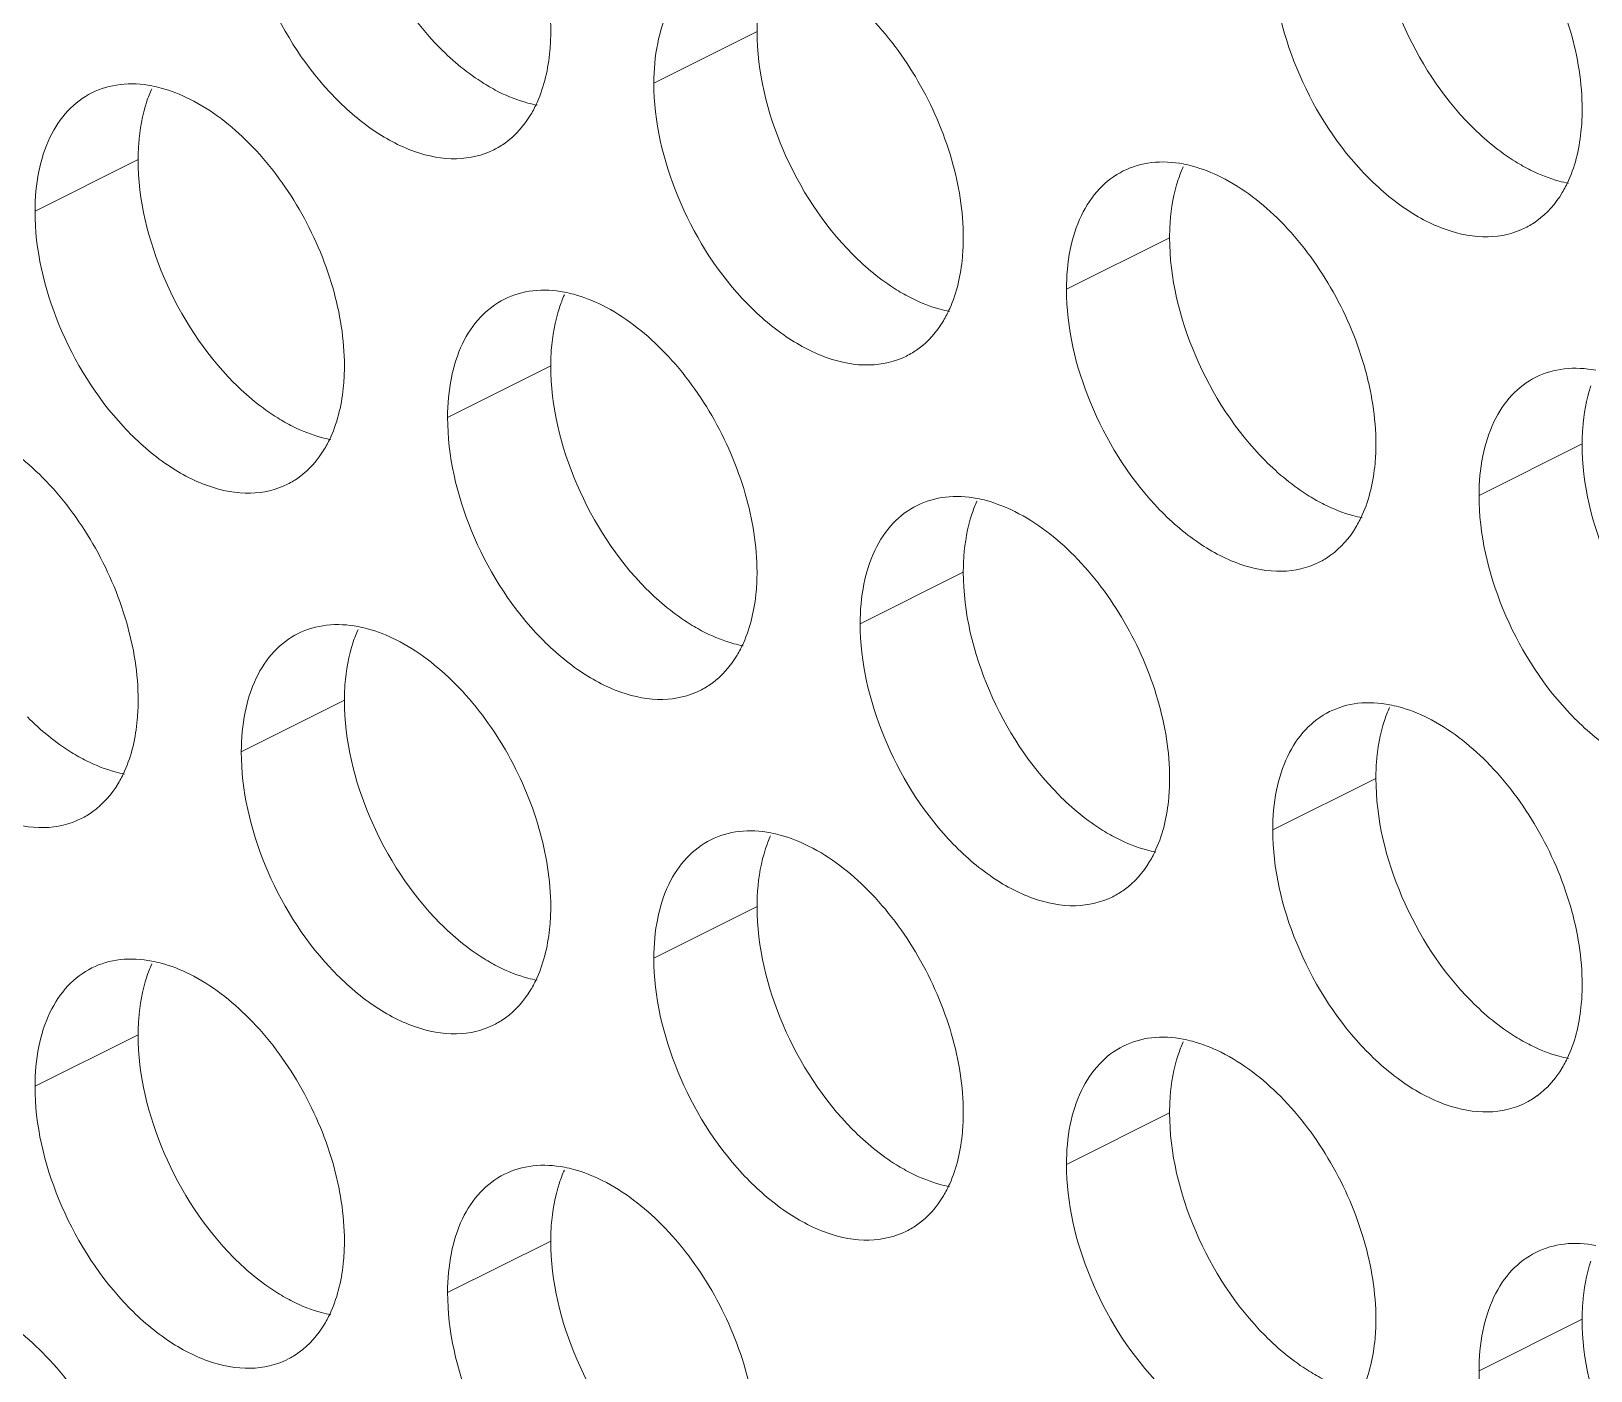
# Model space of a CAD drawing. Header units: millimetres. Extents: x 0 to 2524, y 0 to 1785.
# Drawn here: x 1826.63 to 1835.18, y 815.84 to 823.19 of the extents above; entities that cross this region are included whole.
import ezdxf

# ---------------------------------------------------------------- set-up
doc = ezdxf.new("R2010")
doc.units = ezdxf.units.MM
doc.header["$LTSCALE"] = 0.1
doc.layers.add('标注', color=251, linetype='Continuous', lineweight=9)

msp = doc.modelspace()

# ---------------------------------------------------------------- linework, layer by layer
at = {"layer": '标注'}
for p, q in [((1830.6097, 823.1858), (1830.0441, 822.903)), ((1827.2156, 822.4829), (1826.6499, 822.2)), ((1832.8725, 822.0545), (1832.3068, 821.7716)), ((1829.4784, 821.3515), (1828.9127, 821.0687)), ((1835.1352, 820.9231), (1834.5695, 820.6402)), ((1831.7411, 820.2201), (1831.1754, 819.9373)), ((1828.347, 819.5172), (1827.7813, 819.2344)), ((1834.0039, 819.0888), (1833.4382, 818.8059)), ((1830.6097, 818.3858), (1830.0441, 818.103)), ((1827.2156, 817.6829), (1826.6499, 817.4)), ((1832.8725, 817.2545), (1832.3068, 816.9716)), ((1829.4784, 816.5515), (1828.9127, 816.2687)), ((1835.1352, 816.1231), (1834.5695, 815.8402))]:
    msp.add_line(p, q, dxfattribs=at)
for centre, radius, start, end in [((1827.9601, 822.5718), 0.734, 155.87957, 161.78032), ((1828.9641, 822.9424), 0.4532, 296.52559, 305.90341), ((1833.617, 822.1434), 0.734, 155.87957, 161.78032), ((1834.6209, 822.514), 0.4532, 296.52559, 305.90341), ((1830.2229, 821.4404), 0.734, 155.87957, 161.78032), ((1831.2268, 821.811), 0.4532, 296.52559, 305.90341), ((1827.8327, 821.1081), 0.4532, 296.52559, 305.90341), ((1832.4856, 820.3091), 0.734, 155.87957, 161.78032), ((1833.4895, 820.6796), 0.4532, 296.52559, 305.90341), ((1829.0915, 819.6061), 0.734, 155.87957, 161.78032), ((1830.0954, 819.9767), 0.4532, 296.52559, 305.90341), ((1834.7484, 819.1777), 0.734, 155.87957, 161.78032), ((1826.7013, 819.2738), 0.4532, 296.52559, 305.90341), ((1831.3543, 818.4748), 0.734, 155.87957, 161.78032), ((1832.3582, 818.8453), 0.4532, 296.52559, 305.90341), ((1827.9601, 817.7718), 0.734, 155.87957, 161.78032), ((1828.9641, 818.1424), 0.4532, 296.52559, 305.90341), ((1833.617, 817.3434), 0.734, 155.87957, 161.78032), ((1834.6209, 817.714), 0.4532, 296.52559, 305.90341), ((1830.2229, 816.6404), 0.734, 155.87957, 161.78032), ((1831.2268, 817.011), 0.4532, 296.52559, 305.90341), ((1827.8327, 816.3081), 0.4532, 296.52559, 305.90341)]:
    msp.add_arc(centre, radius, start, end, dxfattribs=at)
for points, knots in [([(1828.6298, 824.6493), (1828.7505, 824.589), (1828.981, 824.4086), (1829.2472, 824.0506), (1829.4284, 823.6319), (1829.4784, 823.3308), (1829.4784, 823.1858)], [0, 0, 0, 0, 0.229676, 0.488215, 0.753207, 1, 1, 1, 1]), ([(1828.8708, 823.0952), (1828.7092, 823.2579), (1828.4582, 823.6451), (1828.347, 824.0957), (1828.347, 824.3172)], [0, 0, 0, 0, 0.508684, 1, 1, 1, 1]), ([(1834.2867, 824.2209), (1834.4073, 824.1606), (1834.6379, 823.9802), (1834.9041, 823.6222), (1835.0852, 823.2034), (1835.1352, 822.9023), (1835.1352, 822.7574)], [0, 0, 0, 0, 0.229676, 0.488215, 0.753207, 1, 1, 1, 1]), ([(1829.1665, 822.5368), (1829.1039, 822.5056), (1828.9539, 822.4716), (1828.7161, 822.5194), (1828.4777, 822.65), (1828.1699, 822.9276), (1827.8839, 823.3903), (1827.7813, 823.8227), (1827.7813, 824.0344)], [0, 0, 0, 0, 0.090718, 0.191742, 0.308104, 0.439279, 0.725532, 1, 1, 1, 1]), ([(1834.5277, 822.6667), (1834.3661, 822.8295), (1834.1151, 823.2167), (1834.0039, 823.6673), (1834.0039, 823.8888)], [0, 0, 0, 0, 0.508684, 1, 1, 1, 1]), ([(1830.0441, 822.903), (1830.0441, 822.9758), (1830.0561, 823.1148), (1830.1151, 823.3049), (1830.2145, 823.4572), (1830.307, 823.5276), (1830.356, 823.552)], [0, 0, 0, 0, 0.289235, 0.54966, 0.782932, 1, 1, 1, 1]), ([(1834.8233, 822.1084), (1834.7607, 822.0772), (1834.6108, 822.0432), (1834.373, 822.091), (1834.1346, 822.2216), (1833.8268, 822.4992), (1833.5408, 822.9619), (1833.4382, 823.3943), (1833.4382, 823.6059)], [0, 0, 0, 0, 0.090718, 0.191742, 0.308104, 0.439279, 0.725532, 1, 1, 1, 1]), ([(1830.6097, 823.1858), (1830.6097, 823.2142), (1830.6134, 823.3217), (1830.6322, 823.4291), (1830.6571, 823.5042)], [0, 0, 0, 0, 0.264225, 1, 1, 1, 1]), ([(1830.8926, 823.518), (1831.0132, 823.4576), (1831.2438, 823.2773), (1831.51, 822.9192), (1831.6911, 822.5005), (1831.7411, 822.1994), (1831.7411, 822.0545)], [0, 0, 0, 0, 0.229676, 0.488215, 0.753207, 1, 1, 1, 1]), ([(1829.4784, 823.1858), (1829.4784, 823.1502), (1829.4727, 823.018), (1829.4435, 822.8853), (1829.4037, 822.797)], [0, 0, 0, 0, 0.268874, 1, 1, 1, 1]), ([(1831.1336, 821.9638), (1830.972, 822.1266), (1830.721, 822.5137), (1830.6097, 822.9643), (1830.6097, 823.1858)], [0, 0, 0, 0, 0.508684, 1, 1, 1, 1]), ([(1829.1955, 822.8537), (1829.1671, 822.8679), (1829.0492, 822.9344), (1828.9437, 823.0218), (1828.8708, 823.0952)], [0, 0, 0, 0, 0.235002, 1, 1, 1, 1]), ([(1826.9618, 822.849), (1827.0102, 822.8731), (1827.1202, 822.9049), (1827.2339, 822.8981), (1827.2908, 822.8872)], [0, 0, 0, 0, 0.482538, 1, 1, 1, 1]), ([(1827.2908, 822.8872), (1827.308, 822.8839), (1827.3796, 822.8673), (1827.4485, 822.84), (1827.4985, 822.815)], [0, 0, 0, 0, 0.238696, 1, 1, 1, 1]), ([(1829.4032, 822.7815), (1829.386, 822.7848), (1829.3144, 822.8014), (1829.2455, 822.8287), (1829.1955, 822.8537)], [0, 0, 0, 0, 0.238696, 1, 1, 1, 1]), ([(1831.4292, 821.4055), (1831.3666, 821.3742), (1831.2167, 821.3403), (1830.9789, 821.388), (1830.7405, 821.5187), (1830.4327, 821.7962), (1830.1467, 822.2589), (1830.0441, 822.6913), (1830.0441, 822.903)], [0, 0, 0, 0, 0.090718, 0.191742, 0.308104, 0.439279, 0.725532, 1, 1, 1, 1]), ([(1826.6499, 822.2), (1826.6499, 822.2729), (1826.662, 822.4118), (1826.721, 822.602), (1826.8204, 822.7542), (1826.9129, 822.8246), (1826.9618, 822.849)], [0, 0, 0, 0, 0.289235, 0.54966, 0.782932, 1, 1, 1, 1]), ([(1827.2156, 822.4829), (1827.2156, 822.5113), (1827.2193, 822.6188), (1827.2381, 822.7262), (1827.263, 822.8013)], [0, 0, 0, 0, 0.264225, 1, 1, 1, 1]), ([(1827.4985, 822.815), (1827.6191, 822.7547), (1827.8497, 822.5743), (1828.1159, 822.2163), (1828.297, 821.7975), (1828.347, 821.4965), (1828.347, 821.3515)], [0, 0, 0, 0, 0.229676, 0.488215, 0.753207, 1, 1, 1, 1]), ([(1829.4037, 822.797), (1829.3935, 822.7741), (1829.3502, 822.6901), (1829.2861, 822.616), (1829.2298, 822.5752)], [0, 0, 0, 0, 0.265525, 1, 1, 1, 1]), ([(1835.1352, 822.7574), (1835.1352, 822.7218), (1835.1295, 822.5895), (1835.1003, 822.4569), (1835.0606, 822.3685)], [0, 0, 0, 0, 0.268874, 1, 1, 1, 1]), ([(1834.8524, 822.4253), (1834.824, 822.4395), (1834.706, 822.506), (1834.6005, 822.5933), (1834.5277, 822.6667)], [0, 0, 0, 0, 0.235002, 1, 1, 1, 1]), ([(1827.7394, 821.2609), (1827.5779, 821.4236), (1827.3269, 821.8108), (1827.2156, 822.2614), (1827.2156, 822.4829)], [0, 0, 0, 0, 0.508684, 1, 1, 1, 1]), ([(1832.6187, 822.4206), (1832.667, 822.4447), (1832.7771, 822.4765), (1832.8908, 822.4696), (1832.9476, 822.4588)], [0, 0, 0, 0, 0.482538, 1, 1, 1, 1]), ([(1832.9476, 822.4588), (1832.9648, 822.4555), (1833.0364, 822.4389), (1833.1053, 822.4116), (1833.1553, 822.3866)], [0, 0, 0, 0, 0.238696, 1, 1, 1, 1]), ([(1835.0601, 822.3531), (1835.0429, 822.3564), (1834.9713, 822.373), (1834.9024, 822.4003), (1834.8524, 822.4253)], [0, 0, 0, 0, 0.238696, 1, 1, 1, 1]), ([(1832.3068, 821.7716), (1832.3068, 821.8445), (1832.3188, 821.9834), (1832.3778, 822.1736), (1832.4772, 822.3258), (1832.5698, 822.3962), (1832.6187, 822.4206)], [0, 0, 0, 0, 0.289235, 0.54966, 0.782932, 1, 1, 1, 1]), ([(1832.8725, 822.0545), (1832.8725, 822.0829), (1832.8762, 822.1903), (1832.895, 822.2977), (1832.9198, 822.3729)], [0, 0, 0, 0, 0.264225, 1, 1, 1, 1]), ([(1833.1553, 822.3866), (1833.276, 822.3263), (1833.5065, 822.1459), (1833.7727, 821.7878), (1833.9538, 821.3691), (1834.0039, 821.068), (1834.0039, 820.9231)], [0, 0, 0, 0, 0.229676, 0.488215, 0.753207, 1, 1, 1, 1]), ([(1835.0606, 822.3685), (1835.0503, 822.3456), (1835.007, 822.2617), (1834.9429, 822.1875), (1834.8867, 822.1468)], [0, 0, 0, 0, 0.265525, 1, 1, 1, 1]), ([(1828.0351, 820.7025), (1827.9725, 820.6713), (1827.8226, 820.6373), (1827.5848, 820.6851), (1827.3464, 820.8157), (1827.0386, 821.0933), (1826.7525, 821.556), (1826.6499, 821.9884), (1826.6499, 822.2)], [0, 0, 0, 0, 0.090718, 0.191742, 0.308104, 0.439279, 0.725532, 1, 1, 1, 1]), ([(1831.7411, 822.0545), (1831.7411, 822.0188), (1831.7354, 821.8866), (1831.7062, 821.754), (1831.6665, 821.6656)], [0, 0, 0, 0, 0.268874, 1, 1, 1, 1]), ([(1833.3963, 820.8324), (1833.2347, 820.9952), (1832.9837, 821.3824), (1832.8725, 821.8329), (1832.8725, 822.0545)], [0, 0, 0, 0, 0.508684, 1, 1, 1, 1]), ([(1831.4583, 821.7223), (1831.4298, 821.7365), (1831.3119, 821.8031), (1831.2064, 821.8904), (1831.1336, 821.9638)], [0, 0, 0, 0, 0.235002, 1, 1, 1, 1]), ([(1829.2246, 821.7177), (1829.2729, 821.7418), (1829.383, 821.7735), (1829.4966, 821.7667), (1829.5535, 821.7558)], [0, 0, 0, 0, 0.482538, 1, 1, 1, 1]), ([(1829.5535, 821.7558), (1829.5707, 821.7525), (1829.6423, 821.7359), (1829.7112, 821.7086), (1829.7612, 821.6836)], [0, 0, 0, 0, 0.238696, 1, 1, 1, 1]), ([(1833.692, 820.2741), (1833.6294, 820.2429), (1833.4794, 820.2089), (1833.2416, 820.2567), (1833.0032, 820.3873), (1832.6954, 820.6649), (1832.4094, 821.1276), (1832.3068, 821.56), (1832.3068, 821.7716)], [0, 0, 0, 0, 0.090718, 0.191742, 0.308104, 0.439279, 0.725532, 1, 1, 1, 1]), ([(1828.9127, 821.0687), (1828.9127, 821.1415), (1828.9247, 821.2805), (1828.9837, 821.4706), (1829.0831, 821.6228), (1829.1757, 821.6933), (1829.2246, 821.7177)], [0, 0, 0, 0, 0.289235, 0.54966, 0.782932, 1, 1, 1, 1]), ([(1829.4784, 821.3515), (1829.4784, 821.3799), (1829.4821, 821.4874), (1829.5009, 821.5948), (1829.5257, 821.6699)], [0, 0, 0, 0, 0.264225, 1, 1, 1, 1]), ([(1829.7612, 821.6836), (1829.8819, 821.6233), (1830.1124, 821.443), (1830.3786, 821.0849), (1830.5597, 820.6662), (1830.6097, 820.3651), (1830.6097, 820.2201)], [0, 0, 0, 0, 0.229676, 0.488215, 0.753207, 1, 1, 1, 1]), ([(1831.666, 821.6502), (1831.6487, 821.6534), (1831.5772, 821.6701), (1831.5083, 821.6973), (1831.4583, 821.7223)], [0, 0, 0, 0, 0.238696, 1, 1, 1, 1]), ([(1831.6665, 821.6656), (1831.6562, 821.6427), (1831.6129, 821.5587), (1831.5488, 821.4846), (1831.4926, 821.4439)], [0, 0, 0, 0, 0.265525, 1, 1, 1, 1]), ([(1828.347, 821.3515), (1828.347, 821.3159), (1828.3413, 821.1836), (1828.3121, 821.051), (1828.2724, 820.9626)], [0, 0, 0, 0, 0.268874, 1, 1, 1, 1]), ([(1830.0022, 820.1295), (1829.8406, 820.2923), (1829.5896, 820.6794), (1829.4784, 821.13), (1829.4784, 821.3515)], [0, 0, 0, 0, 0.508684, 1, 1, 1, 1]), ([(1834.8814, 821.2892), (1834.9298, 821.3133), (1835.0398, 821.3451), (1835.1535, 821.3383), (1835.2104, 821.3274)], [0, 0, 0, 0, 0.482538, 1, 1, 1, 1]), ([(1828.0642, 821.0194), (1828.0357, 821.0336), (1827.9178, 821.1001), (1827.8123, 821.1874), (1827.7394, 821.2609)], [0, 0, 0, 0, 0.235002, 1, 1, 1, 1]), ([(1834.5695, 820.6402), (1834.5695, 820.7131), (1834.5815, 820.852), (1834.6406, 821.0422), (1834.74, 821.1944), (1834.8325, 821.2648), (1834.8814, 821.2892)], [0, 0, 0, 0, 0.289235, 0.54966, 0.782932, 1, 1, 1, 1]), ([(1835.1352, 820.9231), (1835.1352, 820.9515), (1835.1389, 821.059), (1835.1577, 821.1664), (1835.1826, 821.2415)], [0, 0, 0, 0, 0.264225, 1, 1, 1, 1]), ([(1830.2978, 819.5712), (1830.2352, 819.5399), (1830.0853, 819.506), (1829.8475, 819.5537), (1829.6091, 819.6844), (1829.3013, 819.9619), (1829.0153, 820.4246), (1828.9127, 820.857), (1828.9127, 821.0687)], [0, 0, 0, 0, 0.090718, 0.191742, 0.308104, 0.439279, 0.725532, 1, 1, 1, 1]), ([(1826.3671, 820.9807), (1826.4877, 820.9204), (1826.7183, 820.74), (1826.9845, 820.382), (1827.1656, 819.9632), (1827.2156, 819.6621), (1827.2156, 819.5172)], [0, 0, 0, 0, 0.229676, 0.488215, 0.753207, 1, 1, 1, 1]), ([(1828.2719, 820.9472), (1828.2546, 820.9505), (1828.1831, 820.9671), (1828.1142, 820.9944), (1828.0642, 821.0194)], [0, 0, 0, 0, 0.238696, 1, 1, 1, 1]), ([(1828.2724, 820.9626), (1828.2621, 820.9398), (1828.2188, 820.8558), (1828.1547, 820.7816), (1828.0985, 820.7409)], [0, 0, 0, 0, 0.265525, 1, 1, 1, 1]), ([(1834.0039, 820.9231), (1834.0039, 820.8875), (1833.9982, 820.7552), (1833.9689, 820.6226), (1833.9292, 820.5342)], [0, 0, 0, 0, 0.268874, 1, 1, 1, 1]), ([(1835.659, 819.7011), (1835.4975, 819.8638), (1835.2465, 820.251), (1835.1352, 820.7016), (1835.1352, 820.9231)], [0, 0, 0, 0, 0.508684, 1, 1, 1, 1]), ([(1833.721, 820.591), (1833.6926, 820.6052), (1833.5747, 820.6717), (1833.4692, 820.759), (1833.3963, 820.8324)], [0, 0, 0, 0, 0.235002, 1, 1, 1, 1]), ([(1831.4873, 820.5863), (1831.5356, 820.6104), (1831.6457, 820.6421), (1831.7594, 820.6353), (1831.8163, 820.6245)], [0, 0, 0, 0, 0.482538, 1, 1, 1, 1]), ([(1835.9547, 819.1427), (1835.8921, 819.1115), (1835.7422, 819.0775), (1835.5044, 819.1253), (1835.266, 819.2559), (1834.9582, 819.5335), (1834.6721, 819.9962), (1834.5695, 820.4286), (1834.5695, 820.6402)], [0, 0, 0, 0, 0.090718, 0.191742, 0.308104, 0.439279, 0.725532, 1, 1, 1, 1]), ([(1831.1754, 819.9373), (1831.1754, 820.0102), (1831.1874, 820.1491), (1831.2465, 820.3393), (1831.3458, 820.4915), (1831.4384, 820.5619), (1831.4873, 820.5863)], [0, 0, 0, 0, 0.289235, 0.54966, 0.782932, 1, 1, 1, 1]), ([(1831.8163, 820.6245), (1831.8335, 820.6212), (1831.905, 820.6045), (1831.974, 820.5773), (1832.024, 820.5523)], [0, 0, 0, 0, 0.238696, 1, 1, 1, 1]), ([(1832.024, 820.5523), (1832.1446, 820.4919), (1832.3751, 820.3116), (1832.6413, 819.9535), (1832.8225, 819.5348), (1832.8725, 819.2337), (1832.8725, 819.0888)], [0, 0, 0, 0, 0.229676, 0.488215, 0.753207, 1, 1, 1, 1]), ([(1833.9287, 820.5188), (1833.9115, 820.5221), (1833.8399, 820.5387), (1833.771, 820.566), (1833.721, 820.591)], [0, 0, 0, 0, 0.238696, 1, 1, 1, 1]), ([(1831.7411, 820.2201), (1831.7411, 820.2486), (1831.7448, 820.356), (1831.7636, 820.4634), (1831.7884, 820.5386)], [0, 0, 0, 0, 0.264225, 1, 1, 1, 1]), ([(1833.9292, 820.5342), (1833.9189, 820.5113), (1833.8757, 820.4273), (1833.8116, 820.3532), (1833.7553, 820.3125)], [0, 0, 0, 0, 0.265525, 1, 1, 1, 1]), ([(1826.9037, 818.8682), (1826.8411, 818.837), (1826.6912, 818.803), (1826.4534, 818.8508), (1826.215, 818.9814), (1825.9072, 819.259), (1825.6212, 819.7217), (1825.5186, 820.1541), (1825.5186, 820.3657)], [0, 0, 0, 0, 0.090718, 0.191742, 0.308104, 0.439279, 0.725532, 1, 1, 1, 1]), ([(1830.6097, 820.2201), (1830.6097, 820.1845), (1830.6041, 820.0523), (1830.5748, 819.9196), (1830.5351, 819.8313)], [0, 0, 0, 0, 0.268874, 1, 1, 1, 1]), ([(1832.2649, 818.9981), (1832.1034, 819.1609), (1831.8524, 819.548), (1831.7411, 819.9986), (1831.7411, 820.2201)], [0, 0, 0, 0, 0.508684, 1, 1, 1, 1]), ([(1830.3269, 819.888), (1830.2985, 819.9022), (1830.1806, 819.9687), (1830.0751, 820.0561), (1830.0022, 820.1295)], [0, 0, 0, 0, 0.235002, 1, 1, 1, 1]), ([(1827.7813, 819.2344), (1827.7813, 819.3072), (1827.7933, 819.4461), (1827.8524, 819.6363), (1827.9517, 819.7885), (1828.0443, 819.8589), (1828.0932, 819.8833)], [0, 0, 0, 0, 0.289235, 0.54966, 0.782932, 1, 1, 1, 1]), ([(1828.0932, 819.8833), (1828.1415, 819.9074), (1828.2516, 819.9392), (1828.3653, 819.9324), (1828.4221, 819.9215)], [0, 0, 0, 0, 0.482538, 1, 1, 1, 1]), ([(1828.4221, 819.9215), (1828.4394, 819.9182), (1828.5109, 819.9016), (1828.5798, 819.8743), (1828.6298, 819.8493)], [0, 0, 0, 0, 0.238696, 1, 1, 1, 1]), ([(1830.5346, 819.8158), (1830.5174, 819.8191), (1830.4458, 819.8358), (1830.3769, 819.863), (1830.3269, 819.888)], [0, 0, 0, 0, 0.238696, 1, 1, 1, 1]), ([(1832.5606, 818.4398), (1832.498, 818.4086), (1832.348, 818.3746), (1832.1103, 818.4224), (1831.8718, 818.553), (1831.5641, 818.8305), (1831.278, 819.2932), (1831.1754, 819.7257), (1831.1754, 819.9373)], [0, 0, 0, 0, 0.090718, 0.191742, 0.308104, 0.439279, 0.725532, 1, 1, 1, 1]), ([(1828.347, 819.5172), (1828.347, 819.5456), (1828.3507, 819.6531), (1828.3695, 819.7605), (1828.3943, 819.8356)], [0, 0, 0, 0, 0.264225, 1, 1, 1, 1]), ([(1828.6298, 819.8493), (1828.7505, 819.789), (1828.981, 819.6086), (1829.2472, 819.2506), (1829.4284, 818.8319), (1829.4784, 818.5308), (1829.4784, 818.3858)], [0, 0, 0, 0, 0.229676, 0.488215, 0.753207, 1, 1, 1, 1]), ([(1830.5351, 819.8313), (1830.5248, 819.8084), (1830.4816, 819.7244), (1830.4174, 819.6503), (1830.3612, 819.6096)], [0, 0, 0, 0, 0.265525, 1, 1, 1, 1]), ([(1827.2156, 819.5172), (1827.2156, 819.4816), (1827.2099, 819.3493), (1827.1807, 819.2167), (1827.141, 819.1283)], [0, 0, 0, 0, 0.268874, 1, 1, 1, 1]), ([(1828.8708, 818.2952), (1828.7092, 818.4579), (1828.4582, 818.8451), (1828.347, 819.2957), (1828.347, 819.5172)], [0, 0, 0, 0, 0.508684, 1, 1, 1, 1]), ([(1833.4382, 818.8059), (1833.4382, 818.8788), (1833.4502, 819.0177), (1833.5092, 819.2079), (1833.6086, 819.3601), (1833.7011, 819.4305), (1833.7501, 819.4549)], [0, 0, 0, 0, 0.289235, 0.54966, 0.782932, 1, 1, 1, 1]), ([(1833.7501, 819.4549), (1833.7984, 819.479), (1833.9085, 819.5108), (1834.0221, 819.504), (1834.079, 819.4931)], [0, 0, 0, 0, 0.482538, 1, 1, 1, 1]), ([(1834.079, 819.4931), (1834.0962, 819.4898), (1834.1678, 819.4732), (1834.2367, 819.4459), (1834.2867, 819.4209)], [0, 0, 0, 0, 0.238696, 1, 1, 1, 1]), ([(1826.9328, 819.1851), (1826.9044, 819.1993), (1826.7864, 819.2658), (1826.6809, 819.3531), (1826.6081, 819.4265)], [0, 0, 0, 0, 0.235002, 1, 1, 1, 1]), ([(1834.0039, 819.0888), (1834.0039, 819.1172), (1834.0075, 819.2246), (1834.0264, 819.3321), (1834.0512, 819.4072)], [0, 0, 0, 0, 0.264225, 1, 1, 1, 1]), ([(1834.2867, 819.4209), (1834.4073, 819.3606), (1834.6379, 819.1802), (1834.9041, 818.8222), (1835.0852, 818.4034), (1835.1352, 818.1023), (1835.1352, 817.9574)], [0, 0, 0, 0, 0.229676, 0.488215, 0.753207, 1, 1, 1, 1]), ([(1827.1405, 819.1129), (1827.1233, 819.1162), (1827.0517, 819.1328), (1826.9828, 819.1601), (1826.9328, 819.1851)], [0, 0, 0, 0, 0.238696, 1, 1, 1, 1]), ([(1829.1665, 817.7368), (1829.1039, 817.7056), (1828.9539, 817.6716), (1828.7161, 817.7194), (1828.4777, 817.85), (1828.1699, 818.1276), (1827.8839, 818.5903), (1827.7813, 819.0227), (1827.7813, 819.2344)], [0, 0, 0, 0, 0.090718, 0.191742, 0.308104, 0.439279, 0.725532, 1, 1, 1, 1]), ([(1827.141, 819.1283), (1827.1307, 819.1054), (1827.0875, 819.0215), (1827.0233, 818.9473), (1826.9671, 818.9066)], [0, 0, 0, 0, 0.265525, 1, 1, 1, 1]), ([(1832.8725, 819.0888), (1832.8725, 819.0531), (1832.8668, 818.9209), (1832.8376, 818.7883), (1832.7979, 818.6999)], [0, 0, 0, 0, 0.268874, 1, 1, 1, 1]), ([(1834.5277, 817.8667), (1834.3661, 818.0295), (1834.1151, 818.4167), (1834.0039, 818.8673), (1834.0039, 819.0888)], [0, 0, 0, 0, 0.508684, 1, 1, 1, 1]), ([(1832.5896, 818.7567), (1832.5612, 818.7709), (1832.4433, 818.8374), (1832.3378, 818.9247), (1832.2649, 818.9981)], [0, 0, 0, 0, 0.235002, 1, 1, 1, 1]), ([(1830.0441, 818.103), (1830.0441, 818.1758), (1830.0561, 818.3148), (1830.1151, 818.5049), (1830.2145, 818.6572), (1830.307, 818.7276), (1830.356, 818.752)], [0, 0, 0, 0, 0.289235, 0.54966, 0.782932, 1, 1, 1, 1]), ([(1830.356, 818.752), (1830.4043, 818.7761), (1830.5144, 818.8078), (1830.628, 818.801), (1830.6849, 818.7901)], [0, 0, 0, 0, 0.482538, 1, 1, 1, 1]), ([(1830.6849, 818.7901), (1830.7021, 818.7868), (1830.7737, 818.7702), (1830.8426, 818.743), (1830.8926, 818.718)], [0, 0, 0, 0, 0.238696, 1, 1, 1, 1]), ([(1832.7973, 818.6845), (1832.7801, 818.6878), (1832.7085, 818.7044), (1832.6396, 818.7317), (1832.5896, 818.7567)], [0, 0, 0, 0, 0.238696, 1, 1, 1, 1]), ([(1834.8233, 817.3084), (1834.7607, 817.2772), (1834.6108, 817.2432), (1834.373, 817.291), (1834.1346, 817.4216), (1833.8268, 817.6992), (1833.5408, 818.1619), (1833.4382, 818.5943), (1833.4382, 818.8059)], [0, 0, 0, 0, 0.090718, 0.191742, 0.308104, 0.439279, 0.725532, 1, 1, 1, 1]), ([(1830.6097, 818.3858), (1830.6097, 818.4142), (1830.6134, 818.5217), (1830.6322, 818.6291), (1830.6571, 818.7042)], [0, 0, 0, 0, 0.264225, 1, 1, 1, 1]), ([(1830.8926, 818.718), (1831.0132, 818.6576), (1831.2438, 818.4773), (1831.51, 818.1192), (1831.6911, 817.7005), (1831.7411, 817.3994), (1831.7411, 817.2545)], [0, 0, 0, 0, 0.229676, 0.488215, 0.753207, 1, 1, 1, 1]), ([(1832.7979, 818.6999), (1832.7876, 818.677), (1832.7443, 818.593), (1832.6802, 818.5189), (1832.624, 818.4782)], [0, 0, 0, 0, 0.265525, 1, 1, 1, 1]), ([(1829.4784, 818.3858), (1829.4784, 818.3502), (1829.4727, 818.218), (1829.4435, 818.0853), (1829.4037, 817.997)], [0, 0, 0, 0, 0.268874, 1, 1, 1, 1]), ([(1831.1336, 817.1638), (1830.972, 817.3266), (1830.721, 817.7137), (1830.6097, 818.1643), (1830.6097, 818.3858)], [0, 0, 0, 0, 0.508684, 1, 1, 1, 1]), ([(1829.1955, 818.0537), (1829.1671, 818.0679), (1829.0492, 818.1344), (1828.9437, 818.2218), (1828.8708, 818.2952)], [0, 0, 0, 0, 0.235002, 1, 1, 1, 1]), ([(1826.9618, 818.049), (1827.0102, 818.0731), (1827.1202, 818.1049), (1827.2339, 818.0981), (1827.2908, 818.0872)], [0, 0, 0, 0, 0.482538, 1, 1, 1, 1]), ([(1827.2908, 818.0872), (1827.308, 818.0839), (1827.3796, 818.0673), (1827.4485, 818.04), (1827.4985, 818.015)], [0, 0, 0, 0, 0.238696, 1, 1, 1, 1]), ([(1831.4292, 816.6055), (1831.3666, 816.5742), (1831.2167, 816.5403), (1830.9789, 816.588), (1830.7405, 816.7187), (1830.4327, 816.9962), (1830.1467, 817.4589), (1830.0441, 817.8913), (1830.0441, 818.103)], [0, 0, 0, 0, 0.090718, 0.191742, 0.308104, 0.439279, 0.725532, 1, 1, 1, 1]), ([(1826.6499, 817.4), (1826.6499, 817.4729), (1826.662, 817.6118), (1826.721, 817.802), (1826.8204, 817.9542), (1826.9129, 818.0246), (1826.9618, 818.049)], [0, 0, 0, 0, 0.289235, 0.54966, 0.782932, 1, 1, 1, 1]), ([(1827.2156, 817.6829), (1827.2156, 817.7113), (1827.2193, 817.8188), (1827.2381, 817.9262), (1827.263, 818.0013)], [0, 0, 0, 0, 0.264225, 1, 1, 1, 1]), ([(1827.4985, 818.015), (1827.6191, 817.9547), (1827.8497, 817.7743), (1828.1159, 817.4163), (1828.297, 816.9975), (1828.347, 816.6965), (1828.347, 816.5515)], [0, 0, 0, 0, 0.229676, 0.488215, 0.753207, 1, 1, 1, 1]), ([(1829.4032, 817.9815), (1829.386, 817.9848), (1829.3144, 818.0014), (1829.2455, 818.0287), (1829.1955, 818.0537)], [0, 0, 0, 0, 0.238696, 1, 1, 1, 1]), ([(1829.4037, 817.997), (1829.3935, 817.9741), (1829.3502, 817.8901), (1829.2861, 817.816), (1829.2298, 817.7752)], [0, 0, 0, 0, 0.265525, 1, 1, 1, 1]), ([(1835.1352, 817.9574), (1835.1352, 817.9218), (1835.1295, 817.7895), (1835.1003, 817.6569), (1835.0606, 817.5685)], [0, 0, 0, 0, 0.268874, 1, 1, 1, 1]), ([(1834.8524, 817.6253), (1834.824, 817.6395), (1834.706, 817.706), (1834.6005, 817.7933), (1834.5277, 817.8667)], [0, 0, 0, 0, 0.235002, 1, 1, 1, 1]), ([(1827.7394, 816.4609), (1827.5779, 816.6236), (1827.3269, 817.0108), (1827.2156, 817.4614), (1827.2156, 817.6829)], [0, 0, 0, 0, 0.508684, 1, 1, 1, 1]), ([(1832.6187, 817.6206), (1832.667, 817.6447), (1832.7771, 817.6765), (1832.8908, 817.6696), (1832.9476, 817.6588)], [0, 0, 0, 0, 0.482538, 1, 1, 1, 1]), ([(1832.9476, 817.6588), (1832.9648, 817.6555), (1833.0364, 817.6389), (1833.1053, 817.6116), (1833.1553, 817.5866)], [0, 0, 0, 0, 0.238696, 1, 1, 1, 1]), ([(1832.3068, 816.9716), (1832.3068, 817.0445), (1832.3188, 817.1834), (1832.3778, 817.3736), (1832.4772, 817.5258), (1832.5698, 817.5962), (1832.6187, 817.6206)], [0, 0, 0, 0, 0.289235, 0.54966, 0.782932, 1, 1, 1, 1]), ([(1832.8725, 817.2545), (1832.8725, 817.2829), (1832.8762, 817.3903), (1832.895, 817.4977), (1832.9198, 817.5729)], [0, 0, 0, 0, 0.264225, 1, 1, 1, 1]), ([(1833.1553, 817.5866), (1833.276, 817.5263), (1833.5065, 817.3459), (1833.7727, 816.9878), (1833.9538, 816.5691), (1834.0039, 816.268), (1834.0039, 816.1231)], [0, 0, 0, 0, 0.229676, 0.488215, 0.753207, 1, 1, 1, 1]), ([(1835.0601, 817.5531), (1835.0429, 817.5564), (1834.9713, 817.573), (1834.9024, 817.6003), (1834.8524, 817.6253)], [0, 0, 0, 0, 0.238696, 1, 1, 1, 1]), ([(1835.0606, 817.5685), (1835.0503, 817.5456), (1835.007, 817.4617), (1834.9429, 817.3875), (1834.8867, 817.3468)], [0, 0, 0, 0, 0.265525, 1, 1, 1, 1]), ([(1828.0351, 815.9025), (1827.9725, 815.8713), (1827.8226, 815.8373), (1827.5848, 815.8851), (1827.3464, 816.0157), (1827.0386, 816.2933), (1826.7525, 816.756), (1826.6499, 817.1884), (1826.6499, 817.4)], [0, 0, 0, 0, 0.090718, 0.191742, 0.308104, 0.439279, 0.725532, 1, 1, 1, 1]), ([(1831.7411, 817.2545), (1831.7411, 817.2188), (1831.7354, 817.0866), (1831.7062, 816.954), (1831.6665, 816.8656)], [0, 0, 0, 0, 0.268874, 1, 1, 1, 1]), ([(1833.3963, 816.0324), (1833.2347, 816.1952), (1832.9837, 816.5824), (1832.8725, 817.0329), (1832.8725, 817.2545)], [0, 0, 0, 0, 0.508684, 1, 1, 1, 1]), ([(1831.4583, 816.9223), (1831.4298, 816.9365), (1831.3119, 817.0031), (1831.2064, 817.0904), (1831.1336, 817.1638)], [0, 0, 0, 0, 0.235002, 1, 1, 1, 1]), ([(1829.2246, 816.9177), (1829.2729, 816.9418), (1829.383, 816.9735), (1829.4966, 816.9667), (1829.5535, 816.9558)], [0, 0, 0, 0, 0.482538, 1, 1, 1, 1]), ([(1829.5535, 816.9558), (1829.5707, 816.9525), (1829.6423, 816.9359), (1829.7112, 816.9086), (1829.7612, 816.8836)], [0, 0, 0, 0, 0.238696, 1, 1, 1, 1]), ([(1833.692, 815.4741), (1833.6294, 815.4429), (1833.4794, 815.4089), (1833.2416, 815.4567), (1833.0032, 815.5873), (1832.6954, 815.8649), (1832.4094, 816.3276), (1832.3068, 816.76), (1832.3068, 816.9716)], [0, 0, 0, 0, 0.090718, 0.191742, 0.308104, 0.439279, 0.725532, 1, 1, 1, 1]), ([(1828.9127, 816.2687), (1828.9127, 816.3415), (1828.9247, 816.4805), (1828.9837, 816.6706), (1829.0831, 816.8228), (1829.1757, 816.8933), (1829.2246, 816.9177)], [0, 0, 0, 0, 0.289235, 0.54966, 0.782932, 1, 1, 1, 1]), ([(1829.4784, 816.5515), (1829.4784, 816.5799), (1829.4821, 816.6874), (1829.5009, 816.7948), (1829.5257, 816.8699)], [0, 0, 0, 0, 0.264225, 1, 1, 1, 1]), ([(1829.7612, 816.8836), (1829.8819, 816.8233), (1830.1124, 816.643), (1830.3786, 816.2849), (1830.5597, 815.8662), (1830.6097, 815.5651), (1830.6097, 815.4201)], [0, 0, 0, 0, 0.229676, 0.488215, 0.753207, 1, 1, 1, 1]), ([(1831.666, 816.8502), (1831.6487, 816.8534), (1831.5772, 816.8701), (1831.5083, 816.8973), (1831.4583, 816.9223)], [0, 0, 0, 0, 0.238696, 1, 1, 1, 1]), ([(1831.6665, 816.8656), (1831.6562, 816.8427), (1831.6129, 816.7587), (1831.5488, 816.6846), (1831.4926, 816.6439)], [0, 0, 0, 0, 0.265525, 1, 1, 1, 1]), ([(1828.347, 816.5515), (1828.347, 816.5159), (1828.3413, 816.3836), (1828.3121, 816.251), (1828.2724, 816.1626)], [0, 0, 0, 0, 0.268874, 1, 1, 1, 1]), ([(1830.0022, 815.3295), (1829.8406, 815.4923), (1829.5896, 815.8794), (1829.4784, 816.33), (1829.4784, 816.5515)], [0, 0, 0, 0, 0.508684, 1, 1, 1, 1]), ([(1834.8814, 816.4892), (1834.9298, 816.5133), (1835.0398, 816.5451), (1835.1535, 816.5383), (1835.2104, 816.5274)], [0, 0, 0, 0, 0.482538, 1, 1, 1, 1]), ([(1828.0642, 816.2194), (1828.0357, 816.2336), (1827.9178, 816.3001), (1827.8123, 816.3874), (1827.7394, 816.4609)], [0, 0, 0, 0, 0.235002, 1, 1, 1, 1]), ([(1834.5695, 815.8402), (1834.5695, 815.9131), (1834.5815, 816.052), (1834.6406, 816.2422), (1834.74, 816.3944), (1834.8325, 816.4648), (1834.8814, 816.4892)], [0, 0, 0, 0, 0.289235, 0.54966, 0.782932, 1, 1, 1, 1]), ([(1835.1352, 816.1231), (1835.1352, 816.1515), (1835.1389, 816.259), (1835.1577, 816.3664), (1835.1826, 816.4415)], [0, 0, 0, 0, 0.264225, 1, 1, 1, 1]), ([(1830.2978, 814.7712), (1830.2352, 814.7399), (1830.0853, 814.706), (1829.8475, 814.7537), (1829.6091, 814.8844), (1829.3013, 815.1619), (1829.0153, 815.6246), (1828.9127, 816.057), (1828.9127, 816.2687)], [0, 0, 0, 0, 0.090718, 0.191742, 0.308104, 0.439279, 0.725532, 1, 1, 1, 1]), ([(1826.3671, 816.1807), (1826.4877, 816.1204), (1826.7183, 815.94), (1826.9845, 815.582), (1827.1656, 815.1632), (1827.2156, 814.8621), (1827.2156, 814.7172)], [0, 0, 0, 0, 0.229676, 0.488215, 0.753207, 1, 1, 1, 1]), ([(1828.2719, 816.1472), (1828.2546, 816.1505), (1828.1831, 816.1671), (1828.1142, 816.1944), (1828.0642, 816.2194)], [0, 0, 0, 0, 0.238696, 1, 1, 1, 1]), ([(1828.2724, 816.1626), (1828.2621, 816.1398), (1828.2188, 816.0558), (1828.1547, 815.9816), (1828.0985, 815.9409)], [0, 0, 0, 0, 0.265525, 1, 1, 1, 1]), ([(1834.0039, 816.1231), (1834.0039, 816.0875), (1833.9982, 815.9552), (1833.9689, 815.8226), (1833.9292, 815.7342)], [0, 0, 0, 0, 0.268874, 1, 1, 1, 1]), ([(1835.659, 814.9011), (1835.4975, 815.0638), (1835.2465, 815.451), (1835.1352, 815.9016), (1835.1352, 816.1231)], [0, 0, 0, 0, 0.508684, 1, 1, 1, 1]), ([(1833.721, 815.791), (1833.6926, 815.8052), (1833.5747, 815.8717), (1833.4692, 815.959), (1833.3963, 816.0324)], [0, 0, 0, 0, 0.235002, 1, 1, 1, 1]), ([(1835.9547, 814.3427), (1835.8921, 814.3115), (1835.7422, 814.2775), (1835.5044, 814.3253), (1835.266, 814.4559), (1834.9582, 814.7335), (1834.6721, 815.1962), (1834.5695, 815.6286), (1834.5695, 815.8402)], [0, 0, 0, 0, 0.090718, 0.191742, 0.308104, 0.439279, 0.725532, 1, 1, 1, 1])]:
    msp.add_open_spline(points, degree=3, knots=knots, dxfattribs=at)

doc.saveas('drawing.dxf')
